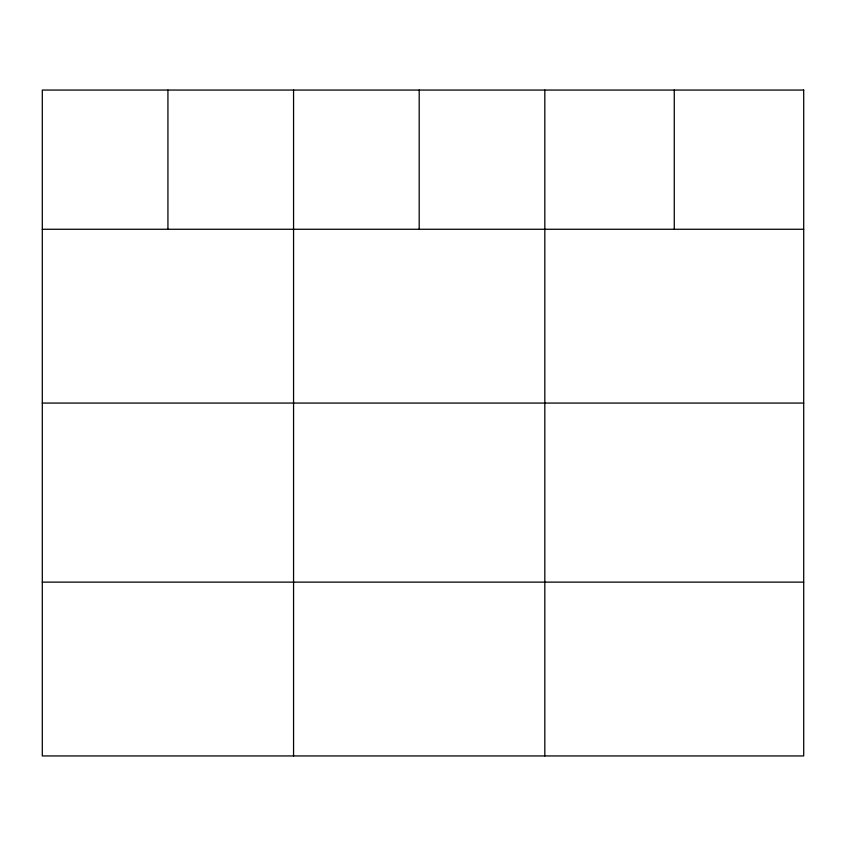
<?xml version="1.0" encoding="UTF-8"?>
<svg xmlns="http://www.w3.org/2000/svg" width="846" height="846" viewBox="0 0 846 846"><rect width="100%" height="100%" fill="white"/><g stroke="black" fill="none" stroke-linecap="round" stroke-linejoin="round"><path stroke-width="1.27" d="M42.3 229.266L803.7 229.266M42.3 403.066L803.7 403.066M42.3 582.133L803.7 582.133M674.262 90.057L674.262 229.266M544.824 90.057L544.824 755.943M419.193 90.057L419.193 229.266M293.562 90.057L293.562 755.943M167.931 90.057L167.931 229.266M803.7 90.057L42.3 90.057L42.3 755.943L803.7 755.943L803.7 90.057"/></g></svg>
